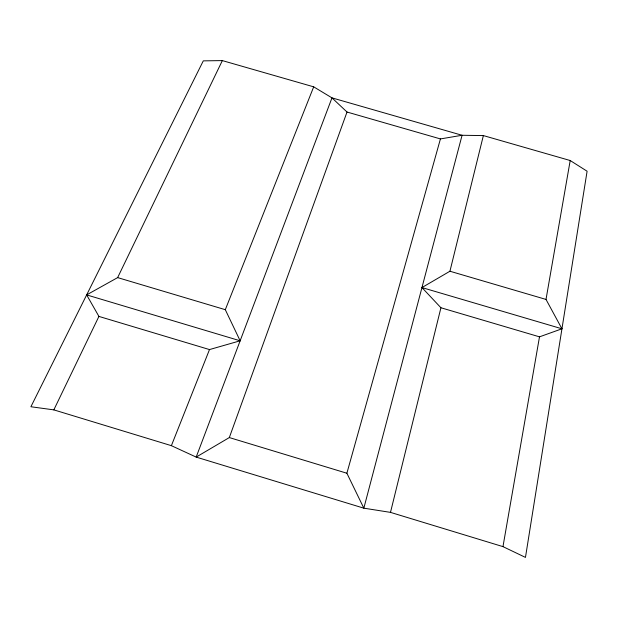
<?xml version="1.0" encoding="UTF-8"?>
<svg xmlns="http://www.w3.org/2000/svg" width="618" height="618" viewBox="0 0 618 618"><rect width="100%" height="100%" fill="white"/><g stroke="black" fill="none" stroke-linecap="round" stroke-linejoin="round"><path stroke-width="0.93" d="M502.975 546.629L539.499 336.841L561.947 328.799L546.011 299.429L570.198 160.525L483.369 135.581L462.079 135.272L440.433 138.926L347.015 112.028L331.974 97.868L313.689 86.837L222.341 60.595L203.299 60.865L30.9 406.752L53.828 409.873L171.387 445.671L196.176 457.096L363.84 508.174L390.491 512.376L502.975 546.629L525.462 557.405L587.1 171.225L570.198 160.525M390.491 512.376L440.928 307.756L421.955 287.571L449.935 271.232L483.369 135.581M347.015 112.028L229.324 437.567L196.176 457.096L331.974 97.868L462.079 135.272L363.84 508.174L346.883 473.233L440.433 138.926M171.387 445.671L209.494 349.572L240.147 340.796L225.307 309.688L313.689 86.837M53.828 409.873L98.919 316.416L86.651 294.894L117.644 277.606L222.341 60.595M449.935 271.232L546.011 299.429M421.955 287.571L561.947 328.799M440.928 307.756L539.499 336.841M117.644 277.606L225.307 309.688M86.651 294.894L240.147 340.796M98.919 316.416L209.494 349.572M229.324 437.567L346.883 473.233"/></g></svg>
